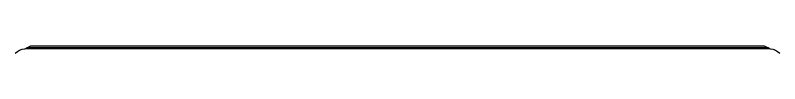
# Model space of a CAD drawing. Header units: centimetres. Extents: x 470464 to 524273, y 49611 to 59074.
# Drawn here: x 491763.88 to 491774.03, y 53596.3 to 53596.4 of the extents above; entities that cross this region are included whole.
import ezdxf

# ---------------------------------------------------------------- set-up
doc = ezdxf.new("R2010")
doc.units = ezdxf.units.CM
doc.header["$MEASUREMENT"] = 0
doc.layers.add('vinç', color=7, linetype='Continuous')

# ---------------------------------------------------------------- blocks, each defined once
blk = doc.blocks.new('DTYTJYJGHDTRHTRHTRF')
at = {"color": 2, "linetype": 'Continuous', "lineweight": 25}
for p, q in [((427178.218, 71681.444), (427178.218, 71671.538)), ((427178.23, 71681.415), (427178.23, 71671.568)), ((427178.258, 71671.641), (427178.258, 71681.341))]:
    blk.add_line(p, q, dxfattribs=at)
for centre, radius, start, end in [((427178.018, 71681.428), 0.2, 4.4812, 45), ((427178.267, 71681.448), 0.05, 184.4812, 221.8217), ((427178.148, 71681.341), 0.11, 0, 41.8217), ((427178.267, 71671.535), 0.05, 138.1783, 175.5188), ((427178.148, 71671.641), 0.11, 318.1783, 0), ((427178.018, 71671.554), 0.2, 315, 355.5188)]:
    blk.add_arc(centre, radius, start, end, dxfattribs=at)
blk = doc.blocks.new('fdtrhrghrtsehserhtr')
at = {"layer": 'vinç', "color": 0, "xscale": -1}
blk.add_blockref('DTYTJYJGHDTRHTRHTRF', (855128.837, 0), dxfattribs=at)
blk = doc.blocks.new('K')
at = {"layer": 'vinç', "color": 0, "rotation": 270}
blk.add_blockref('fdtrhrghrtsehserhtr', (420092.463, 473046.981), dxfattribs=at)

msp = doc.modelspace()

# ---------------------------------------------------------------- block references
msp.add_blockref('K', (0, 8500))

doc.saveas('drawing.dxf')
